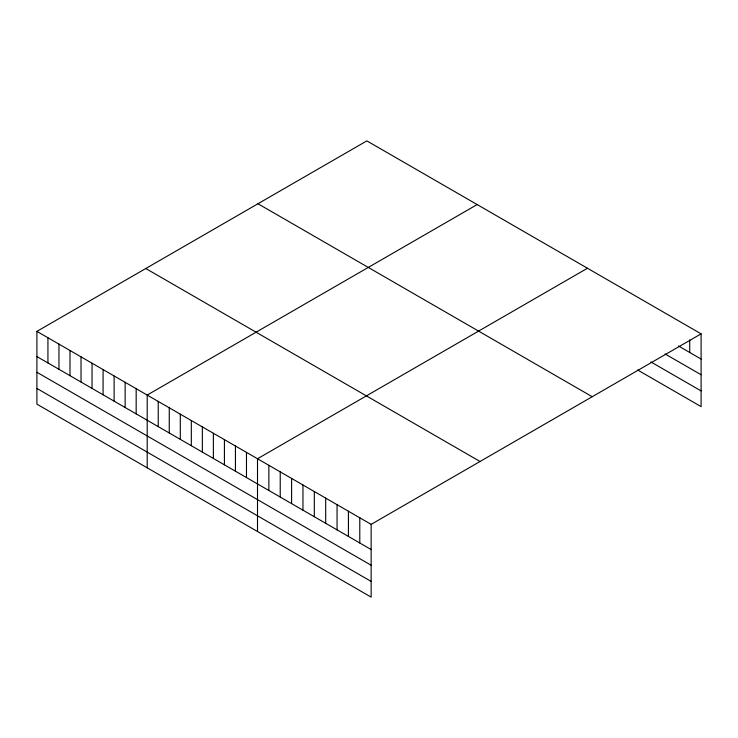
<?xml version="1.0" encoding="UTF-8"?>
<svg xmlns="http://www.w3.org/2000/svg" width="738" height="738" viewBox="0 0 738 738"><rect width="100%" height="100%" fill="white"/><g stroke="black" fill="none" stroke-linecap="round" stroke-linejoin="round"><path stroke-width="1.11" d="M36.9 331.38L371.149 524.358L371.149 597.116L36.9 404.147L36.9 331.38L366.851 140.884L701.1 333.853L701.1 406.62L637.65 369.987M477.154 204.564L147.203 395.061L147.203 467.827M587.457 268.245L257.507 458.741L257.507 531.508M371.149 524.358L701.1 333.853M678.37 345.928L701.1 359.046M665.113 353.972L701.1 374.747M650.907 361.943L701.1 390.919M257.968 203.743L592.217 396.721M145.783 268.512L480.032 461.49M36.9 356.565L371.149 549.542M36.9 372.266L371.149 565.243M36.9 388.446L371.149 581.415M689.735 339.886L689.735 352.487M359.784 517.79L359.784 542.984M348.419 511.231L348.419 536.425M337.054 504.672L337.054 529.856M325.689 498.113L325.689 523.297M314.323 491.545L314.323 516.738M302.958 484.986L302.958 510.179M291.593 478.427L291.593 503.611M280.228 471.868L280.228 497.052M268.863 465.3L268.863 490.493M246.474 452.376L246.474 477.56M235.44 446.001L235.44 471.195M224.417 439.636L224.417 464.829M213.383 433.271L213.383 458.455M202.35 426.905L202.35 452.09M191.317 420.531L191.317 445.724M180.293 414.166L180.293 439.35M169.26 407.8L169.26 432.985M158.227 401.426L158.227 426.619M136.17 388.695L136.17 413.88M125.137 382.321L125.137 407.514M114.113 375.956L114.113 401.149M103.08 369.59L103.08 394.775M92.047 363.216L92.047 388.409M81.023 356.851L81.023 382.044M69.99 350.485L69.99 375.67M58.957 344.111L58.957 369.304M47.933 337.746L47.933 362.939"/></g></svg>
